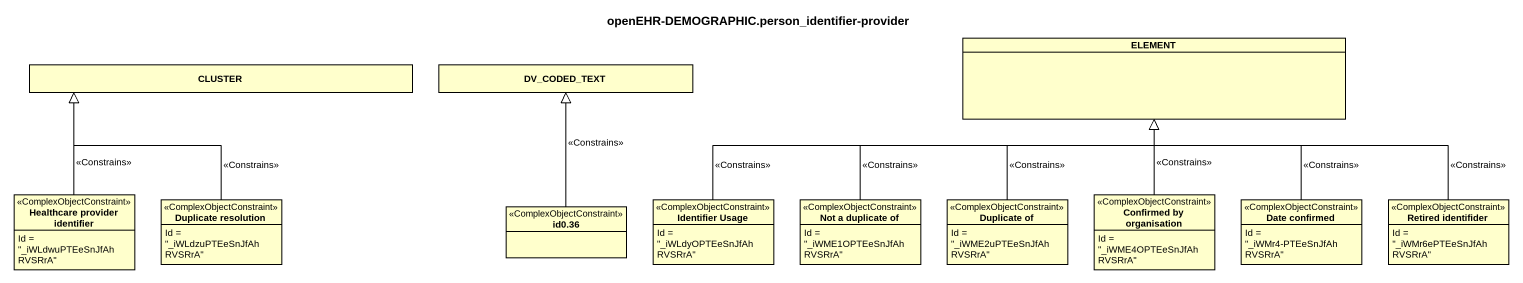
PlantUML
@startuml
title openEHR-DEMOGRAPHIC.person_identifier-provider
hide circle
hide empty members
class ELEMENT
class CLUSTER
class DV_CODED_TEXT
class "Healthcare provider identifier" as Healthcare_provider <<ComplexObjectConstraint>> {
  Id = "_iWLdwuPTEeSnJfAhRVSRrA"
}
class "Duplicate resolution" as Duplicate_resolution <<ComplexObjectConstraint>> {
  Id = "_iWLdzuPTEeSnJfAhRVSRrA"
}
class "Identifier Usage" as Identifier_Usage <<ComplexObjectConstraint>> {
  Id = "_iWLdyOPTEeSnJfAhRVSRrA"
}
class "Not a duplicate of" as Not_a_duplicate_of <<ComplexObjectConstraint>> {
  Id = "_iWME1OPTEeSnJfAhRVSRrA"
}
class "Duplicate of" as Duplicate_of <<ComplexObjectConstraint>> {
  Id = "_iWME2uPTEeSnJfAhRVSRrA"
}
class "Confirmed by organisation" as Confirmed_by_organisation <<ComplexObjectConstraint>> {
  Id = "_iWME4OPTEeSnJfAhRVSRrA"
}
class "Date confirmed" as Date_confirmed <<ComplexObjectConstraint>> {
  Id = "_iWMr4-PTEeSnJfAhRVSRrA"
}
class "Retired identifider" as Retired_identifider <<ComplexObjectConstraint>> {
  Id = "_iWMr6ePTEeSnJfAhRVSRrA"
}
class "id0.36" as id0_36 <<ComplexObjectConstraint>>
Healthcare_provider -up-|> CLUSTER : <<Constrains>>
Duplicate_resolution -up-|> CLUSTER : <<Constrains>>
Identifier_Usage -right-|> ELEMENT : <<Constrains>>
Not_a_duplicate_of -right-|> ELEMENT : <<Constrains>>
Duplicate_of -up-|> ELEMENT : <<Constrains>>
Confirmed_by_organisation -up-|> ELEMENT : <<Constrains>>
Date_confirmed -up-|> ELEMENT : <<Constrains>>
Retired_identifider -left-|> ELEMENT : <<Constrains>>
id0_36 -up-|> DV_CODED_TEXT : <<Constrains>>
@enduml
